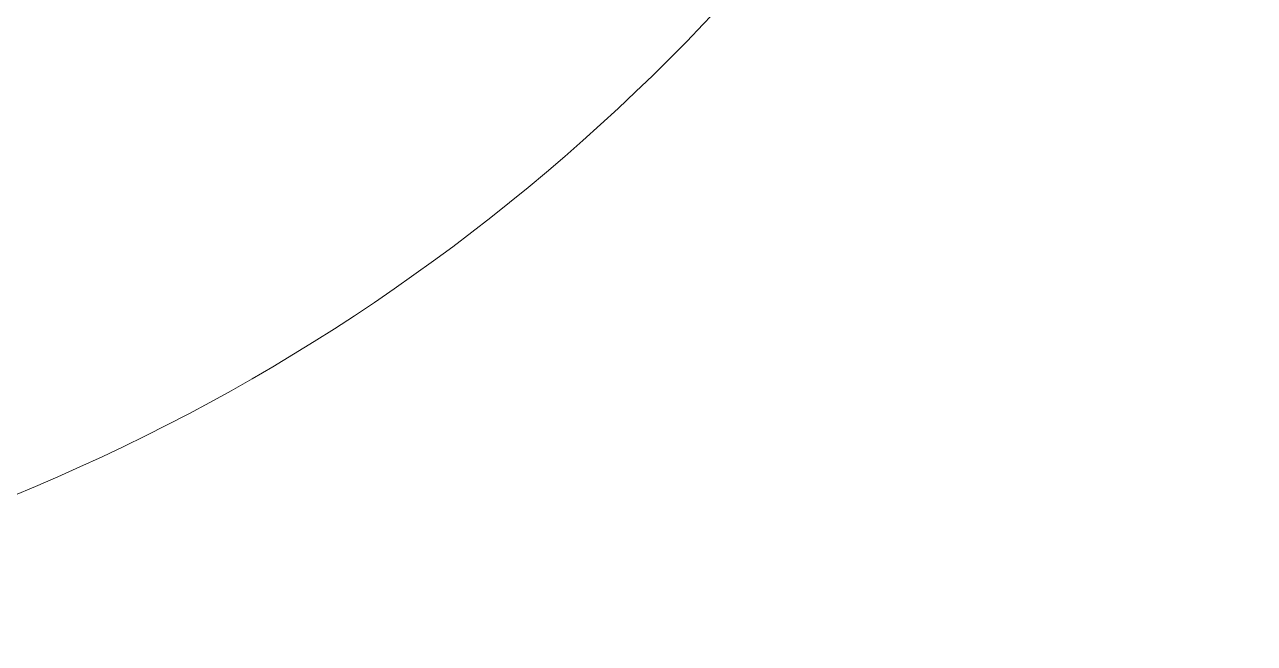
# Model space of a CAD drawing. Header units: metres. Extents: x 7511783 to 7512372, y 4692307 to 4692611.
# Drawn here: x 7511951.3 to 7511997.74, y 4692306.85 to 4692330.2 of the extents above; entities that cross this region are included whole.
import ezdxf

# ---------------------------------------------------------------- set-up
doc = ezdxf.new("R2010")
doc.units = ezdxf.units.M
for name, color, linetype, lineweight in [('A - Muret', 7, 'Continuous', 0), ('A - Muret_Pen_No__102', 254, 'Continuous', 0), ('A - Muret_Pen_No__7', 7, 'Continuous', 0), ('A1 - Bodrumi -1', 7, 'Continuous', 0), ('A1 - Bodrumi -1_Pen_No__42', 8, 'Continuous', 0), ('bodrum 1 garazhat projekt', 7, 'Continuous', 0), ('garazhat-netw-amiri - b1', 20, 'Continuous', 0)]:
    doc.layers.add(name, color=color, linetype=linetype, lineweight=lineweight)

# ---------------------------------------------------------------- blocks, each defined once
blk = doc.blocks.new('Slab_4', base_point=(34583, -54097))
at = {"layer": 'A1 - Bodrumi -1_Pen_No__42', "color": 8, "linetype": 'Continuous', "lineweight": 25, "flags": 128}
blk.add_lwpolyline([(34583, -54097), (39036, -73827), (63169, -68415), (58723, -48603)], close=True, dxfattribs=at)
blk = doc.blocks.new('Wall_53', base_point=(63169, -68415))
at = {"layer": 'A - Muret_Pen_No__102', "linetype": 'Continuous', "lineweight": 13}
h = blk.add_hatch(dxfattribs=at)
h.set_pattern_fill('CONCRETE_BLOCK', color=254, style=0, pattern_type=2)
h.set_pattern_definition([(45, (0, 0), (-68.94291, 68.94291), []), (135, (0, 0), (68.94291, 68.94291), [])])
h.paths.add_polyline_path([(63114, -68171), (39226, -73528), (39036, -73827), (63169, -68415)])
at = {"layer": 'A - Muret_Pen_No__7', "color": 7, "linetype": 'Continuous', "lineweight": 35, "flags": 128}
for points in [[(63114, -68171), (39226, -73528)], [(63169, -68415), (63114, -68171)], [(39036, -73827), (63169, -68415)]]:
    blk.add_lwpolyline(points, dxfattribs=at)
blk = doc.blocks.new('A$C75F44AD6')
at = {"layer": 'A - Muret', "color": 7, "lineweight": 35}
blk.add_blockref('Wall_53', (66935, 5412), dxfattribs=at)
at = {"layer": 'A1 - Bodrumi -1', "color": 8, "linetype": 'Continuous', "lineweight": 25}
blk.add_blockref('Slab_4', (38350, 19730), dxfattribs=at)

msp = doc.modelspace()

# ---------------------------------------------------------------- linework, layer by layer
at = {"layer": 'garazhat-netw-amiri - b1'}
msp.add_circle((7511922.381, 4692382.212), 75.361, dxfattribs=at)

# ---------------------------------------------------------------- block references
at = {"layer": 'bodrum 1 garazhat projekt', "xscale": 0.001, "yscale": 0.001, "zscale": 0.001, "rotation": 26.04535599708318}
msp.add_blockref('A$C75F44AD6', (7511899.624, 4692307.795), dxfattribs=at)

doc.saveas('drawing.dxf')
